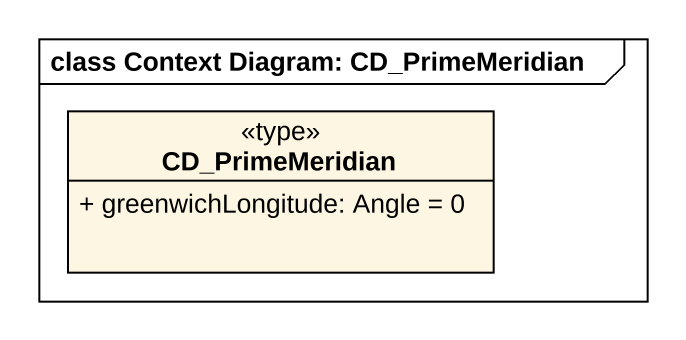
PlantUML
@startuml
mainframe class Context Diagram: CD_PrimeMeridian
hide circle
hide empty members
skinparam classAttributeIconSize 0
class CD_PrimeMeridian <<type>> {
  + greenwichLongitude: Angle = 0
}
@enduml
